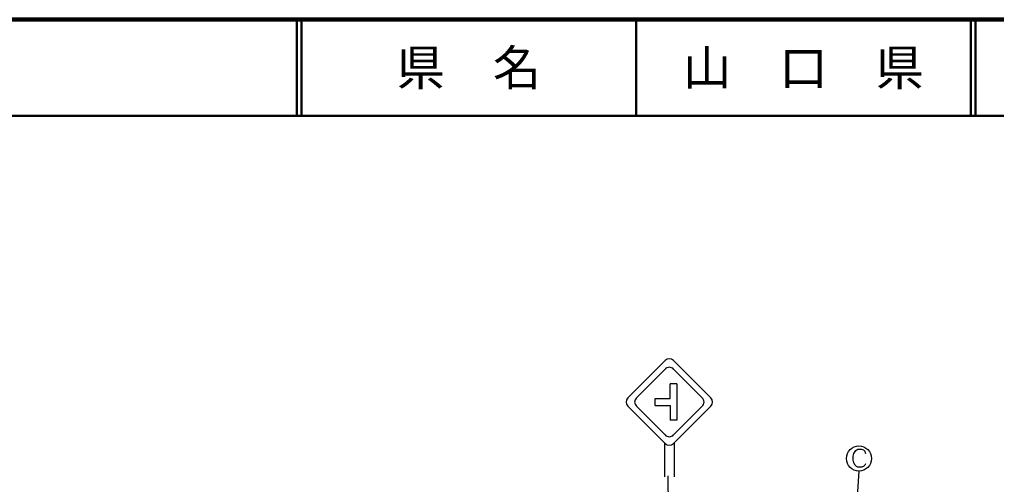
# Model space of a CAD drawing. Units: millimetres, scale not verified. Extents: x 40000 to 680000, y 20000 to 380000.
# Drawn here: x 268959 to 370428, y 331753 to 380000 of the extents above; entities that cross this region are included whole.
import ezdxf
from ezdxf.enums import TextEntityAlignment as Align

# ---------------------------------------------------------------- set-up
doc = ezdxf.new("R2010")
doc.units = ezdxf.units.MM
doc.header["$LTSCALE"] = 1000
for name, color, linetype, lineweight in [('M-STR-STRC', 7, 'Continuous', 25), ('M-TTL', 2, 'Continuous', 140), ('M-TTL-LINE', 7, 'Continuous', 50), ('M-WORK', 1, 'Continuous', 13)]:
    doc.layers.add(name, color=color, linetype=linetype, lineweight=lineweight)
doc.layers.add('M-TTL-TXT', color=7, linetype='Continuous')
doc.styles.add('ＭＳ ゴシック', font='')
doc.styles.get('ＭＳ ゴシック').set_extended_font_data('MS Gothic')

msp = doc.modelspace()

# ---------------------------------------------------------------- linework, layer by layer
at = {"layer": 'M-STR-STRC'}
for p, q in [((336002, 344617), (332138, 340753)), ((336893, 344617), (340758, 340753)), ((336002, 343726), (333029, 340753)), ((339867, 340753), (336893, 343726)), ((336527, 340659), (336527, 342196)), ((337233, 342196), (336527, 342196)), ((337233, 342196), (337233, 338416)), ((334990, 340659), (336527, 340659)), ((334990, 339954), (334990, 340659)), ((334990, 339954), (336527, 339954)), ((336527, 339954), (336527, 338416)), ((332138, 339862), (336002, 335997)), ((336002, 336888), (333029, 339862)), ((340758, 339862), (336893, 335997)), ((339867, 339862), (336893, 336888)), ((337233, 338416), (336527, 338416)), ((335948, 336042), (335948, 332542)), ((336948, 336042), (336948, 332542)), ((355547, 334692), (355614, 334975)), ((355614, 334975), (355684, 335063)), ((355684, 335063), (355834, 335265)), ((355834, 335265), (356035, 335402)), ((356035, 335402), (356398, 335405)), ((356398, 335405), (356608, 335338)), ((356608, 335338), (356752, 335195)), ((356752, 335195), (356828, 334975)), ((355547, 334262), (355547, 334692)), ((355608, 333987), (355547, 334262)), ((355755, 333768), (355608, 333987)), ((356819, 333902), (356755, 333771)), ((354722, 311911), (356183, 333144)), ((355892, 333628), (355755, 333768)), ((356044, 333554), (355892, 333628)), ((356401, 333554), (356044, 333554)), ((356611, 333622), (356401, 333554)), ((356755, 333771), (356611, 333622)), ((336731, 311113), (336313, 332664))]:
    msp.add_line(p, q, dxfattribs=at)
msp.add_circle((356148, 334444), 1300, dxfattribs=at)
msp.add_circle((356148, 334444), 1300, dxfattribs=at)
for centre, start, end in [((336448, 344172), 45, 135), ((336448, 343281), 45, 135.00015), ((332583, 340307), 135, 225), ((333474, 340307), 135.00016, 224.99989), ((339422, 340307), 314.99995, 45), ((340312, 340307), 315, 45), ((336448, 337334), 224.99989, 314.99995), ((336448, 336443), 225, 315)]:
    msp.add_arc(centre, 630, start, end, dxfattribs=at)
at = {"layer": 'M-TTL'}
msp.add_line((680000, 380000), (40000, 380000), dxfattribs=at)
at = {"layer": 'M-TTL-LINE'}
for p, q in [((297750, 380000), (297750, 370000)), ((298250, 380000), (298250, 370000)), ((333000, 380000), (333000, 370000)), ((367750, 380000), (367750, 370000)), ((368250, 380000), (368250, 370000)), ((40000, 370000), (680000, 370000))]:
    msp.add_line(p, q, dxfattribs=at)
at = {"layer": 'M-WORK'}
msp.add_open_spline([(173652, 342453), (174110, 341234), (174299, 340827), (174850, 339855), (175640, 338462), (176188, 337701), (177368, 336618), (178523, 335559), (179265, 335044), (180645, 334301), (182166, 333481), (183095, 333167), (184721, 332582), (185817, 332188), (186429, 331950), (187558, 331663), (190674, 330873), (192447, 330509), (195630, 330065), (198911, 329607), (200796, 329903), (204102, 329705), (207759, 329487), (209815, 329419), (213453, 328986), (217030, 328559), (219037, 328284), (222564, 327547), (225262, 326984), (226720, 326442), (229397, 325789), (231855, 325189), (233225, 324816), (235711, 324350), (238070, 323909), (239431, 323896), (241785, 323431), (244842, 322828), (246537, 322392), (249538, 321553), (252923, 320607), (254789, 319970), (258129, 318876), (261502, 317771), (263407, 317188), (266721, 315919), (269485, 314860), (270959, 314082), (273714, 313001), (275866, 312157), (277050, 311610), (279269, 310963), (281748, 310241), (283145, 309802), (285703, 309445), (287822, 309149), (289042, 309108), (291177, 309245), (292809, 309350), (293733, 309516), (295293, 310004), (296766, 310465), (297532, 310921), (298850, 311723), (300120, 312495), (300887, 312899), (301927, 313960), (303366, 315431), (304050, 316413), (305004, 318236), (305855, 319865), (306090, 320593), (306682, 322632)], degree=3, knots=[0, 0, 0, 0, 1, 1, 1, 2, 2, 2, 3, 3, 3, 4, 4, 4, 5, 5, 5, 6, 6, 6, 7, 7, 7, 8, 8, 8, 9, 9, 9, 10, 10, 10, 11, 11, 11, 12, 12, 12, 13, 13, 13, 14, 14, 14, 15, 15, 15, 16, 16, 16, 17, 17, 17, 18, 18, 18, 19, 19, 19, 20, 20, 20, 21, 21, 21, 22, 22, 22, 23, 23, 23, 24, 24, 24, 24], dxfattribs=at)

# ---------------------------------------------------------------- texts
at = {"layer": 'M-TTL-TXT', "style": 'ＭＳ ゴシック'}
for s, p in [('県\u3000名', (315625, 375000)), ('山\u3000口\u3000県', (350375, 375000))]:
    msp.add_text(s, height=3666, dxfattribs=at).set_placement(p, align=Align.MIDDLE_CENTER)

doc.saveas('drawing.dxf')
